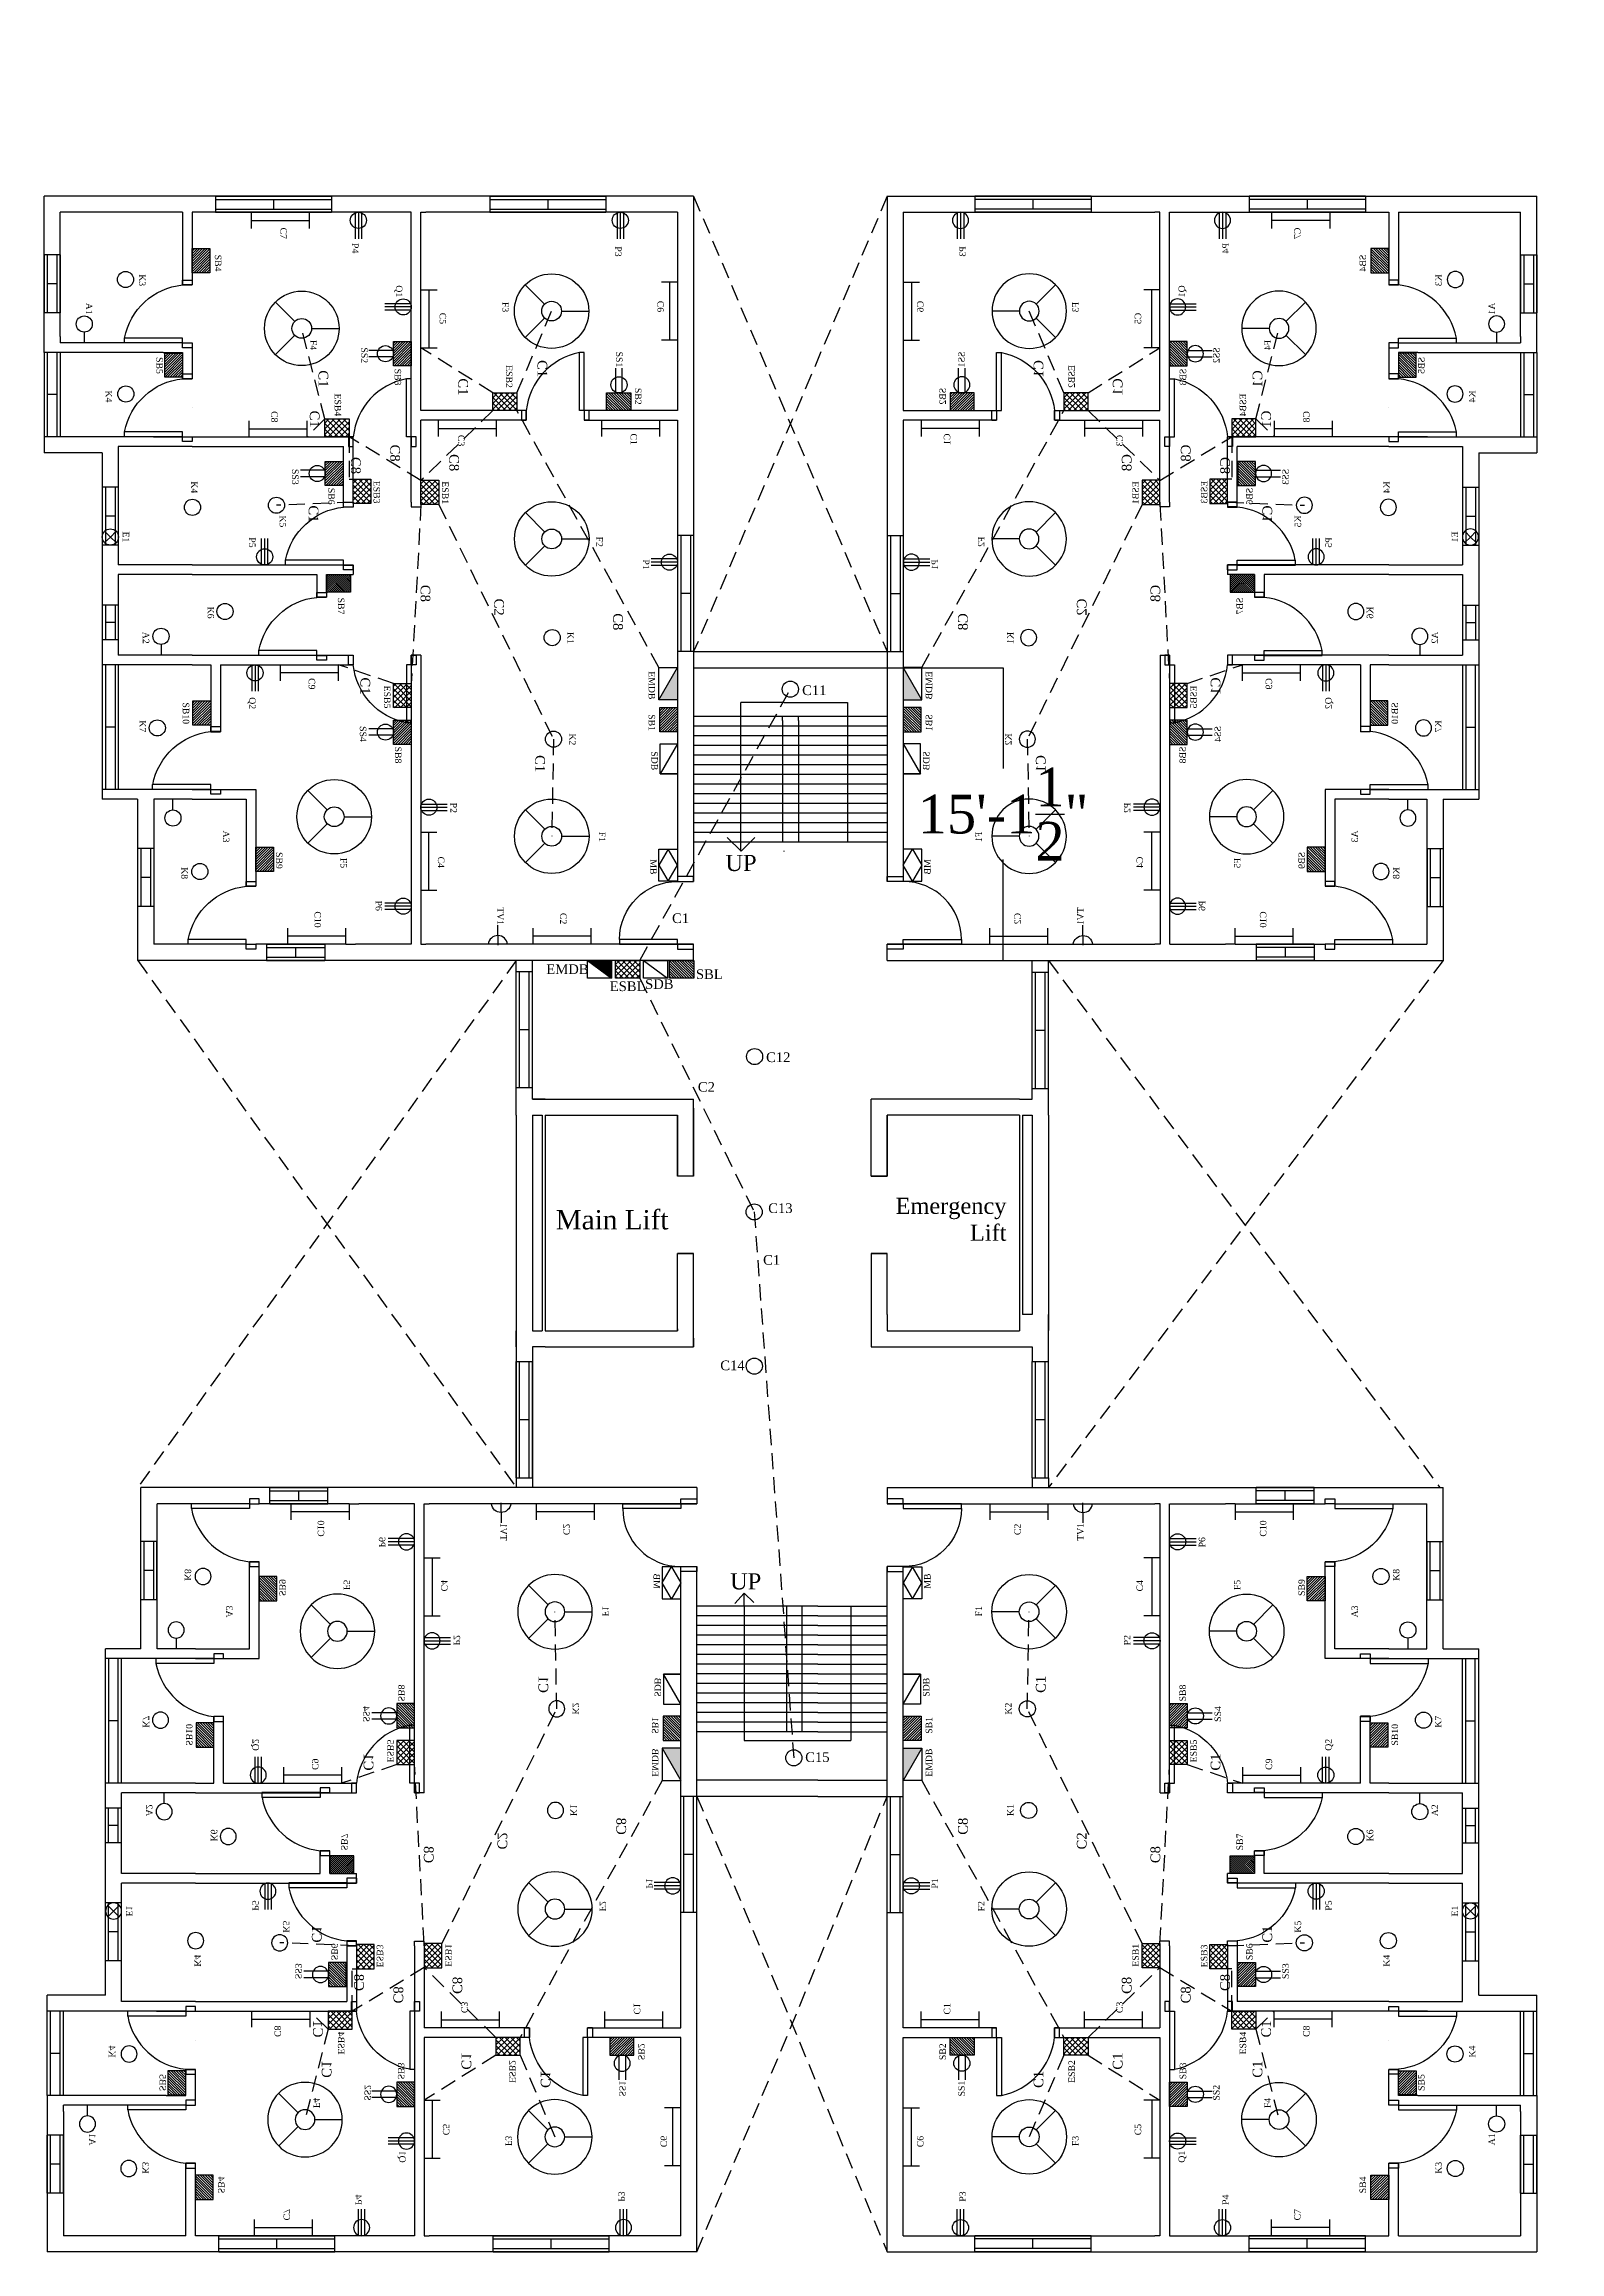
# Model space of a CAD drawing. Header units: inches. Extents: x -1254 to 1617, y -336 to 1179.
# Drawn here: x -1254 to -314, y -221 to 1148 of the extents above; entities that cross this region are included whole.
import ezdxf

# ---------------------------------------------------------------- set-up
doc = ezdxf.new("R2010")
doc.units = ezdxf.units.IN
doc.header["$LTSCALE"] = 40
doc.header["$MEASUREMENT"] = 0
doc.linetypes.add('HIDDEN', pattern=[0.375, 0.25, -0.125])
for name, color, linetype in [('Doors', 210, 'Continuous'), ('Emergency', 10, 'HIDDEN'), ('Entire Floor', 18, 'Continuous'), ('Fittings', 18, 'Continuous'), ('Roof Conductor', 162, 'HIDDEN'), ('Void', 18, 'HIDDEN'), ('Walls', 7, 'Continuous'), ('Windows', 40, 'Continuous')]:
    doc.layers.add(name, color=color, linetype=linetype)
doc.styles.get("Standard").update_dxf_attribs({"font": 'times.ttf', "height": 24})
doc.dimstyles.get("Standard").update_dxf_attribs({"dimtxt": 0.18, "dimasz": 0.18, "dimexe": 0.18, "dimexo": 0.0625, "dimgap": 0.09, "dimtad": 0, "dimtih": 1, "dimtoh": 1, "dimdec": 4, "dimzin": 0, "dimdsep": 46, "dimlunit": 4, "dimtxsty": 'Standard', "dimcen": 0.09, "dimadec": 0, "dimazin": 0, "dimtfac": 1, "dimtdec": 4, "dimtofl": 0, "dimtmove": 0, "dimatfit": 3, "dimfxl": 1, "dimtolj": 1, "dimtzin": 0, "dimarcsym": 0})

# ---------------------------------------------------------------- blocks, each defined once
blk = doc.blocks.new('Ceiling Light')
at = {"layer": 'Fittings'}
blk.add_circle((0, 0), 5, dxfattribs=at)
blk = doc.blocks.new('Large Window')
at = {"layer": 'Windows'}
for p, q in [((0, 10), (72, 10)), ((0, 10), (0, 0)), ((0, 8), (72, 8)), ((0, 2), (72, 2)), ((0, 0), (72, 0)), ((36, 8), (36, 2)), ((72, 10), (72, 0))]:
    blk.add_line(p, q, dxfattribs=at)
blk = doc.blocks.new('Scaled Window')
at = {"layer": 'Windows'}
blk.add_blockref('Large Window', (0, 0), dxfattribs=at)
blk = doc.blocks.new('Door')
at = {"layer": 'Doors'}
for p, q in [((-6, 6), (-6, 42)), ((-3, 42), (-6, 42)), ((-3, 6), (-3, 42)), ((-3, 6), (-6, 6))]:
    blk.add_line(p, q, dxfattribs=at)
for points in [[(-42, 0), (-39, 0), (-39, 6), (-42, 6)], [(-3, 0), (0, 0), (0, 6), (-3, 6)]]:
    blk.add_lwpolyline(points, close=True, dxfattribs=at)
blk.add_arc((1.8, 1.7), 41, 100.959, 174.023, dxfattribs=at)
blk = doc.blocks.new('mirrored door')
at = {"layer": 'Doors', "xscale": -1}
blk.add_blockref('Door', (-42, 0), dxfattribs=at)
blk = doc.blocks.new('Main Door')
at = {"layer": 'Doors'}
for p, q in [((-3, 10), (-3, 46)), ((-3, 46), (0, 46)), ((0, 46), (0, 10)), ((-42, 0), (-42, 10)), ((-42, 10), (-39, 10)), ((-39, 0), (-42, 0)), ((-39, 10), (-39, 0)), ((0, 10), (-3, 10)), ((0, 0), (0, 10)), ((0, 10), (3, 10)), ((3, 0), (0, 0)), ((3, 10), (3, 0))]:
    blk.add_line(p, q, dxfattribs=at)
blk.add_arc((-3, 10), 36, 90, 180, dxfattribs=at)
blk = doc.blocks.new('Fan')
at = {"layer": 'Fittings'}
for p, q in [((0, 6.1), (0, 23.1)), ((-4.3, -4.3), (-16.3, -16.3)), ((4.3, -4.3), (16.3, -16.3))]:
    blk.add_line(p, q, dxfattribs=at)
for radius in [23.1, 6.12]:
    blk.add_circle((0, 0), radius, dxfattribs=at)
blk = doc.blocks.new('Tube Light')
at = {"layer": 'Fittings'}
for p, q in [((0, 0), (-10, 0)), ((-5, 0), (-5, -36)), ((0, -36), (-10, -36))]:
    blk.add_line(p, q, dxfattribs=at)
blk = doc.blocks.new('3 pin socket')
at = {"layer": 'Fittings'}
for p, q in [((-0.4, 2), (-16.4, 2)), ((0, 0), (-16.4, 0)), ((-0.4, -2), (-16.4, -2))]:
    blk.add_line(p, q, dxfattribs=at)
blk.add_circle((-5, 0), 5, dxfattribs=at)
blk = doc.blocks.new('2 pin socket')
at = {"layer": 'Fittings'}
for p, q in [((0.4, 2), (15.4, 2)), ((0.4, -2), (15.4, -2))]:
    blk.add_line(p, q, dxfattribs=at)
blk.add_circle((5, 0), 5, dxfattribs=at)
blk = doc.blocks.new('Wall Light')
at = {"layer": 'Fittings'}
blk.add_line((-6.7, 0), (0, 0), dxfattribs=at)
blk.add_circle((-11.7, 0), 5, dxfattribs=at)
blk = doc.blocks.new('SB New')
at = {"layer": 'Fittings'}
blk.add_lwpolyline([(0, 15), (11, 15), (11, 0), (0, 0)], close=True, dxfattribs=at)
blk = doc.blocks.new('SBB')
at = {"layer": 'Fittings'}
h = blk.add_hatch(dxfattribs=at)
h.set_pattern_fill('ANSI31', color=256, scale=7, style=0)
h.set_pattern_definition([(45, (139.0876, 45.9902), (-0.6187184, 0.6187184), [])])
h.paths.add_polyline_path([(0, 15), (11, 15), (11, 0), (0, 0)])
blk = doc.blocks.new('Switch Board New')
at = {"layer": 'Fittings'}
h = blk.add_hatch(dxfattribs=at)
h.set_pattern_fill('ANSI31', color=256, scale=9, style=0)
h.set_pattern_definition([(45, (175.8461, 25.8349), (-0.795495, 0.795495), [])])
h.paths.add_polyline_path([(0, 15), (11, 15), (11, 0), (0, 0)])
blk.add_blockref('SB New', (0, 0), dxfattribs=at)
blk = doc.blocks.new('Emergency Switch Board')
at = {"layer": 'Fittings'}
h = blk.add_hatch(dxfattribs=at)
h.set_pattern_fill('ANSI37', color=256, scale=20, style=0)
h.set_pattern_definition([(45, (255.487, -103.99), (-1.767767, 1.767767), []), (135, (255.487, -103.99), (-1.767767, -1.767767), [])])
h.paths.add_polyline_path([(0, 15), (11, 15), (11, 0), (0, 0)])
blk.add_lwpolyline([(0, 15), (11, 15), (11, 0), (0, 0)], close=True, dxfattribs=at)
blk = doc.blocks.new('1 Unit')
at = {"layer": 'Fittings'}
blk.add_hatch(color=256, dxfattribs=at).paths.add_polyline_path([(-161.7, -10), (-181.6, -10), (-161.7, -21.5)])
at = {"layer": 'Defpoints'}
for p, q in [((0, 0), (-10, 0)), ((-10, 0), (-10, 0)), ((-335, -64.8), (-335, -10)), ((-464, -169.1), (-464, -166)), ((-341, -169.1), (-464, -169.1)), ((-284.3, -175.1), (-464, -175.1)), ((-341, -166), (-341, -169.1)), ((-335, -166), (-335, -169.1)), ((-284.3, -169.1), (-335, -169.1)), ((-284.3, -175.1), (-281.3, -175.1)), ((-281.3, -175.1), (-281.3, -169.2)), ((-189.3, -172), (-189.3, -172.1)), ((-10, -169.2), (-10, -166)), ((-284.3, -211.1), (-324.8, -211.1)), ((-281.3, -217.1), (-318.8, -217.1)), ((-242.3, -211.1), (-239.3, -211.1)), ((-239.3, -217.1), (-239.3, -211.1)), ((-189.3, -215.7), (-189.3, -211.1)), ((-183.3, -215.7), (-183.3, -211.1)), ((-10, -215.7), (-10, -209.7)), ((-324.8, -329), (-324.8, -311)), ((-377, -329), (-377, -317)), ((-377, -356.8), (-377, -366.8)), ((-377, -366.8), (-377, -392.8)), ((-324.8, -356.8), (-324.8, -366.8)), ((-324.8, -366.8), (-324.8, -392.8)), ((-314.8, -366.8), (-314.8, -392.8)), ((-377, -392.8), (-324.8, -392.8)), ((-314.8, -392.8), (-314.8, -402.8)), ((-377, -402.8), (-387, -402.8)), ((-377, -402.8), (-324.8, -402.8)), ((-324.8, -402.8), (-314.8, -402.8))]:
    blk.add_line(p, q, dxfattribs=at)
at = {"layer": 'Emergency'}
for p, q in [((-181.6, -21.5), (-341, -109.6)), ((-352, -109.6), (-402.7, -88.1)), ((-282.8, -158.1), (-137.2, -86.9)), ((-137.2, -86.9), (-77, -88)), ((-352, -124.6), (-380, -169.1)), ((-341, -124.6), (-297.7, -169.1)), ((-297.7, -169.1), (-324.8, -213.7)), ((-282.8, -169.1), (-171.8, -175.1)), ((-171.8, -186.1), (-183.3, -220.3)), ((-324.8, -213.7), (-298.5, -213.7)), ((-298.5, -213.7), (-298.4, -211.1)), ((-284.3, -211.1), (-282.3, -258.7)), ((-335.8, -228.7), (-392, -243)), ((-335.8, -228.7), (-324.8, -239.9))]:
    blk.add_line(p, q, dxfattribs=at)
at = {"layer": 'Fittings'}
for p, q in [((-161.7, -21.5), (-181.6, -10)), ((-134.4, -10), (-115.8, -20.7)), ((-115.8, -20.7), (-115.8, -10)), ((-59.1, -10), (-69, -15.8)), ((-49.1, -15.8), (-59.1, -10)), ((-69, -15.8), (-59.1, -21.5)), ((-59.1, -21.5), (-49.1, -15.8)), ((-15.5, -121.4), (-21.8, -121.4)), ((-15.5, -121.4), (-9.4, -121.4)), ((-262.6, -361.7), (-266.2, -358.2)), ((-262.6, -361.7), (-266.2, -365.3)), ((-262.6, -361.7), (-259.1, -358.2)), ((-262.6, -361.7), (-259.1, -365.3))]:
    blk.add_line(p, q, dxfattribs=at)
for points in [[(-181.6, -10), (-161.7, -10), (-161.7, -21.5), (-181.6, -21.5)], [(-134.4, -10), (-115.8, -10), (-115.8, -20.7), (-134.4, -20.7)], [(-69, -10), (-49.1, -10), (-49.1, -21.5), (-69, -21.5)], [(-352, -39), (-341, -39), (-341, -54), (-352, -54)]]:
    blk.add_lwpolyline(points, close=True, dxfattribs=at)
blk.add_circle((-262.6, -361.7), 5, dxfattribs=at)
blk.add_arc((-9.4, -121.4), 6.03, 95.5289, 263.9522, dxfattribs=at)
at = {"layer": 'Walls'}
for p, q in [((-474, 0), (-49, 0)), ((-474, 0), (-474, -366.8)), ((-10, -10), (-10, 0)), ((0, 0), (0, -344.8)), ((-464, -10), (-341, -10)), ((-464, -10), (-464, -166)), ((-341, -10), (-341, -67.8)), ((-335, -10), (-49, -10)), ((-49, -10), (-49, 0)), ((-10, -10), (-10, -166)), ((-341, -67.8), (-335, -67.8)), ((-335, -64.8), (-335, -67.8)), ((-341, -103.8), (-341, -166)), ((-341, -103.8), (-335, -103.8)), ((-335, -103.9), (-335, -103.8)), ((-335, -103.9), (-335, -166)), ((-464, -175.1), (-464, -311)), ((-284.3, -169.1), (-281.3, -169.1)), ((-281.3, -169.1), (-281.3, -169.2)), ((-189.3, -169.2), (-10, -169.2)), ((-189.3, -169.2), (-189.3, -172)), ((-189.3, -172.1), (-189.3, -175.1)), ((-189.3, -175.1), (-10, -175.1)), ((-10, -175.2), (-10, -209.7)), ((-324.8, -311), (-324.8, -211.1)), ((-318.8, -311), (-318.8, -217.1)), ((-284.3, -211.1), (-281.3, -211.1)), ((-281.3, -217.1), (-281.3, -211.1)), ((-245.3, -215.7), (-245.3, -211.1)), ((-242.3, -211.1), (-245.3, -211.1)), ((-245.3, -311), (-245.3, -215.7)), ((-239.3, -227.7), (-239.3, -217.1)), ((-189.3, -211.1), (-183.3, -211.1)), ((-189.3, -227.7), (-189.3, -215.7)), ((-183.3, -293.5), (-183.3, -215.7)), ((-10, -215.7), (-10, -271.5)), ((-239.3, -227.7), (-226.4, -227.7)), ((-226.4, -227.7), (-225.2, -227.7)), ((-225.2, -233.7), (-225.2, -227.7)), ((-189.3, -233.7), (-189.3, -227.7)), ((-239.3, -233.7), (-225.2, -233.7)), ((-239.3, -311), (-239.3, -233.7)), ((-189.3, -311), (-189.3, -233.7)), ((-106, -271.5), (-47.5, -271.5)), ((-106, -277.5), (-106, -271.5)), ((-47.5, -271.5), (-46, -271.5)), ((-46, -277.5), (-46, -271.5)), ((-10, -277.5), (-10, -271.5)), ((-106, -293.5), (-106, -277.5)), ((-100, -277.5), (-46, -277.5)), ((-100, -299.5), (-100, -277.5)), ((-10, -277.5), (-10, -334.7)), ((-183.3, -293.5), (-143.2, -293.5)), ((-183.3, -299.5), (-141.8, -299.5)), ((-183.3, -311), (-183.3, -299.5)), ((-143.2, -293.5), (-141.8, -293.5)), ((-141.8, -299.5), (-141.8, -293.5)), ((-106, -299.5), (-106, -293.5)), ((-106, -311), (-106, -299.5)), ((-100, -311), (-100, -299.5)), ((-464, -311), (-419, -311)), ((-464, -311), (-419, -311)), ((-419, -317), (-419, -311)), ((-383, -311), (-377, -311)), ((-383, -317), (-383, -311)), ((-377, -311), (-360.8, -311)), ((-360.8, -317), (-360.8, -311)), ((-342.8, -311), (-342.8, -311)), ((-318.8, -311), (-318.8, -356.8)), ((-245.3, -311), (-245.3, -356.8)), ((-239.3, -311), (-239.3, -356.8)), ((-189.3, -311), (-189.3, -356.8)), ((-183.3, -311), (-183.3, -356.8)), ((-106, -311), (-106, -356.8)), ((-100, -311), (-100, -334.7)), ((-464, -317), (-419, -317)), ((-464, -317), (-419, -317)), ((-464, -317), (-464, -356.8)), ((-383, -317), (-383, -356.8)), ((-377, -317), (-360.8, -317)), ((-377, -329), (-377, -335)), ((-377, -335), (-377, -356.8)), ((-324.8, -335), (-324.8, -329)), ((-324.8, -335), (-324.8, -356.8)), ((-100, -334.7), (-10, -334.7)), ((-100, -344.8), (-10, -344.8)), ((-100, -344.8), (-100, -356.8)), ((-10, -344.8), (0, -344.8)), ((-474, -366.8), (-474, -402.8)), ((-464, -356.8), (-464, -366.8)), ((-464, -366.8), (-464, -392.8)), ((-383, -356.8), (-383, -392.8)), ((-318.8, -356.8), (-245.3, -356.8)), ((-314.8, -366.8), (-100, -366.8)), ((-239.3, -356.8), (-189.3, -356.8)), ((-183.3, -356.8), (-106, -356.8)), ((-100, -356.8), (-100, -366.8)), ((-387, -392.8), (-464, -392.8)), ((-387, -392.8), (-383, -392.8)), ((-387, -402.8), (-474, -402.8))]:
    blk.add_line(p, q, dxfattribs=at)
at = {"layer": 'Windows'}
for p, q in [((-183.3, -356.8), (-183.3, -366.8)), ((-183.3, -356.8), (-106, -356.8)), ((-183.3, -358.8), (-106, -358.8)), ((-183.3, -364.7), (-106, -364.7)), ((-183.3, -366.8), (-106, -366.8)), ((-144.6, -358.8), (-144.6, -364.7)), ((-106, -356.8), (-106, -366.8)), ((-377, -392.8), (-324.8, -392.8)), ((-377, -392.8), (-377, -402.8)), ((-377, -394.8), (-324.8, -394.8)), ((-350.9, -394.8), (-350.9, -400.8)), ((-324.8, -392.8), (-324.8, -402.8)), ((-377, -400.8), (-324.8, -400.8)), ((-377, -402.8), (-324.8, -402.8))]:
    blk.add_line(p, q, dxfattribs=at)
at = {"layer": 'Defpoints', "rotation": 270}
blk.add_blockref('mirrored door', (-189.3, -214.1), dxfattribs=at)
at = {"layer": 'Doors', "xscale": -1, "rotation": 180}
blk.add_blockref('Main Door', (-10, 0), dxfattribs=at)
at = {"layer": 'Doors'}
for name, p, rotation in [('Door', (-335, -64.8), 90), ('Door', (-318.8, -172.1), 90), ('mirrored door', (-284.2, -211.1), 180), ('mirrored door', (-228.2, -227.7), 180), ('mirrored door', (-49, -271.5), 180), ('mirrored door', (-145, -293.5), 180), ('mirrored door', (-422, -311), 180), ('mirrored door', (-363.8, -311), 180)]:
    blk.add_blockref(name, p, dxfattribs=dict(at, rotation=rotation))
at = {"layer": 'Fittings'}
for name, p, rotation in [('Tube Light', (-420.6, -10), 90), ('3 pin socket', (-247, -10), 90), ('Switch Board New', (-156.8, -10), 270), ('Tube Light', (-335, -57.1), 180), ('3 pin socket', (-464, -45.5), 180), ('Switch Board New', (-341, -39), 180), ('2 pin socket', (-352, -46.3), 180), ('Emergency Switch Board', (-341, -109.6), 180), ('Tube Light', (-335, -158.4), 180), ('Tube Light', (-380, -169.1), 270), ('Emergency Switch Board', (-282.8, -169.1), 90), ('3 pin socket', (-95, -169.2), 270), ('Tube Light', (-43.5, -169.2), 270), ('3 pin socket', (-405.3, -175.1), 90), ('Switch Board New', (-383.8, -175.1), 270), ('Emergency Switch Board', (-171.8, -175.1), 270), ('Switch Board New', (-149, -175.1), 270), ('3 pin socket', (-33.6, -175.1), 90), ('2 pin socket', (-376.3, -186.1), 270), ('2 pin socket', (-141.6, -186.1), 270), ('3 pin socket', (-464, -207.9), 180), ('Emergency Switch Board', (-283.4, -211.1), 90), ('Emergency Switch Board', (-324.8, -213.7), 180), ('Switch Board New', (-309.5, -217.4), 270), ('2 pin socket', (-302, -228.4), 270), ('Tube Light', (-464, -274.4), 180), ('Tube Light', (-334.7, -275.9), 180), ('3 pin socket', (-183.3, -272), 180), ('Switch Board New', (-55.2, -271.5), 90), ('Switch Board New', (-426.5, -311), 90), ('Switch Board New', (-160.9, -299.5), 270), ('Switch Board New', (-376.7, -317), 270), ('Wall Light', (-100, -322.9), 180)]:
    blk.add_blockref(name, p, dxfattribs=dict(at, rotation=rotation))
for name, p in [('Fan', (-402.7, -88.1)), ('Fan', (-261.4, -88)), ('Fan', (-77, -88)), ('Tube Light', (-10, -63.6)), ('Ceiling Light', (-137.2, -86.9)), ('Ceiling Light', (-200.2, -87.7)), ('Fan', (-89.1, -222.9)), ('SB New', (-239.3, -227.7)), ('SBB', (-239.3, -227.7)), ('Tube Light', (-10, -215.7)), ('Fan', (-392, -243)), ('Tube Light', (-173.3, -220.3)), ('Ceiling Light', (-282.3, -258.7)), ('3 pin socket', (-245.3, -266)), ('Ceiling Light', (-216.4, -290.6)), ('Ceiling Light', (-55.1, -306.2)), ('Ceiling Light', (-281, -310.8)), ('Wall Light', (-189.3, -330.3)), ('Ceiling Light', (-144.2, -332.6)), ('Ceiling Light', (-422.3, -352.3)), ('Ceiling Light', (-351.3, -352.1)), ('Wall Light', (-383, -377.9))]:
    blk.add_blockref(name, p, dxfattribs=at)
at = {"layer": 'Windows'}
blk.add_blockref('Large Window', (-263.5, -10), dxfattribs=at)
at = {"layer": 'Windows', "rotation": 90}
for p in [(-464, -126.4), (-464, -296.5)]:
    blk.add_blockref('Large Window', p, dxfattribs=at)
at = {"layer": 'Windows', "xscale": 0.5, "rotation": 90}
blk.add_blockref('Scaled Window', (0, -264.8), dxfattribs=at)
at = {"layer": 'Windows'}
for p, xscale in [((-69.5, -344.8), 0.5), ((-293.5, -366.8), 0.5), ((-220.4, -366.8), 0.2999999999999972), ((-437.7, -402.8), 0.5)]:
    blk.add_blockref('Scaled Window', p, dxfattribs=dict(at, xscale=xscale))
at = {"layer": 'Emergency', "char_height": 6, "attachment_point": 1}
for s, insert, width in [('C8', (-215.3, -43.9), 33.437), ('C1', (-372.3, -90.8), 19.17), ('C1', (-127.3, -92.2), 19.17), ('C2', (-224.4, -117.6), 21.254), ('C1', (-361, -139.9), 19.17), ('C8', (-314, -145.5), 33.437), ('C8', (-232.9, -163.3), 33.437), ('C8', (-319.9, -182.1), 33.437), ('C1', (-175.5, -200.6), 19.17), ('C8', (-312.2, -206.5), 33.437), ('C1', (-366, -226.6), 19.17), ('C1', (-341, -232), 19.17), ('C1', (-282.2, -232.7), 19.17)]:
    blk.add_mtext(s, dxfattribs=dict(at, insert=insert, width=width))
at = {"layer": 'Fittings', "char_height": 4}
for s, insert, width, attachment_point in [('C6', (-409.1, -18.5), 24.889, 1), ('EMDB', (-179.3, -23.9), 16.64, 1), ('SB1', (-152.7, -23.9), 15.215, 1), ('SDB', (-129.7, -22.2), 14.967, 1), ('MB', (-62.7, -22.9), 17.063, 1), ('SB2', (-355.1, -32.4), 12.568, 1), ('C1', (-326.8, -35.1), 20.401, 1), ('P1', (-248.7, -27.5), 13.083, 1), ('P3', (-442.9, -44.7), 15.438, 1), ('SS1', (-377.6, -44.1), 17.323, 1), ('F1', (-79.8, -54.7), 17.258, 1), ('     F2', (-270.4, -56.3), 49.235, 1), ('  K1', (-206.7, -74.4), 11.462, 1), ('    K2', (-146.8, -73.1), 46.448, 1), ('C2', (-25.9, -78.8), 10.302, 2), ('F3', (-408.4, -114.7), 16.269, 1), ('ESB2', (-369.2, -112.4), 14.369, 1), ('TV1', (-33, -117.8), 37.795, 1), ('\\PC3', (-325.9, -135.4), 17.903, 1), ('P2', (-97.8, -146.8), 22.129, 1), ('C5', (-401.7, -153.5), 20.023, 1), ('ESB1', (-297.1, -152), 17.033, 1), ('   C4', (-68.9, -154.6), 12.503, 1), ('Q1', (-418.7, -180.6), 14.718, 1), ('SB3', (-367, -181.4), 10.109, 1), ('ESB5', (-170.4, -188), 27.997, 1), ('SB8', (-132.6, -181.2), 16.518, 1), ('SS2', (-380.2, -202.1), 10.563, 1), ('ESB3', (-297.5, -194.5), 17.958, 1), ('SS4', (-145.3, -203), 15.109, 1), ('P6', (-37.1, -193.2), 11.662, 1), ('P4', (-444.9, -207.8), 13.471, 1), ('ESB4', (-351.6, -218.6), 17.543, 1), ('SB7', (-225, -216.6), 11.264, 1), ('F5', (-63.6, -215), 22.648, 1), ('SB6', (-293.1, -222.6), 11.634, 1), ('C10', (-30.4, -231.1), 13.286, 1), ('    F4', (-390.9, -233.8), 20.92, 1), ('SS3', (-304.8, -245), 10.238, 1), ('C9', (-175.1, -234.7), 17.169, 1), ('C7', (-454.5, -252.3), 13.662, 1), ('C8', (-340.7, -257.9), 13.53, 1), ('K5', (-276, -252.7), 10.988, 1), ('SB9', (-67.2, -255), 16.909, 1), ('P5', (-262.4, -271.7), 15.358, 1), ('Q2', (-163.2, -271.6), 15.175, 1), ('SB4', (-437.7, -292.9), 18.319, 1), ('K6', (-219.4, -297.4), 16.354, 1), ('A3', (-80.5, -287.9), 13.064, 1), ('K4', (-297.1, -307.6), 7.911, 1), ('SB10', (-160, -312.8), 12.568, 1), ('K8', (-57.8, -313.6), 24.295, 1), ('   K3', (-430.1, -339.9), 14.878, 1), ('SB5', (-374.2, -329.2), 13.429, 1), ('A2', (-203.8, -337.6), 15.348, 1), ('K7', (-148.9, -339.6), 19.779, 1), ('E1', (-266, -350), 25.088, 1), ('K4', (-353.5, -360.7), 13.286, 1), ('A1', (-407.9, -372.9), 10.115, 1)]:
    blk.add_mtext(s, dxfattribs=dict(at, insert=insert, width=width, attachment_point=attachment_point))
blk = doc.blocks.new('*D57')
at = {"layer": 'Defpoints', "color": 0}
for p in [(974.7, 1119.2), (571.9, 1059.2), (974.7, 1059.2), (-731.6, 761.5), (-731.6, 580), (-659.7, 580)]:
    blk.add_point(p, dxfattribs=at)
at = {"layer": 'Fittings', "color": 0, "lineweight": -2}
for p, q in [((-731.5, 761.5), (-659.5, 761.5)), ((-659.7, 761.3), (-659.7, 699)), ((-659.7, 580.1), (-659.7, 642.5)), ((-731.5, 580), (-659.5, 580))]:
    blk.add_line(p, q, dxfattribs=at)
at = {"layer": 'Fittings', "color": 0}
for points in [[(-659.7, 761.3), (-659.7, 761.3), (-659.7, 761.5)], [(-659.7, 580.1), (-659.7, 580.1), (-659.7, 580)]]:
    blk.add_solid(points, dxfattribs=at)
at = {"layer": 'Roof Conductor', "color": 0, "lineweight": -2}
for p, q in [((571.9, 1059.2), (571.9, 1119.4)), ((572.1, 1119.2), (723.6, 1119.2)), ((974.5, 1119.2), (823, 1119.2)), ((974.7, 1059.2), (974.7, 1119.4))]:
    blk.add_line(p, q, dxfattribs=at)
at = {"layer": 'Roof Conductor', "color": 0}
for points in [[(572.1, 1119.2), (572.1, 1119.1), (571.9, 1119.2)], [(974.5, 1119.2), (974.5, 1119.1), (974.7, 1119.2)]]:
    blk.add_solid(points, dxfattribs=at)
at = {"layer": 'Fittings', "color": 0, "insert": (-659.7, 670.7), "char_height": 24, "attachment_point": 5}
blk.add_mtext('\\A1;15\'-1{\\H1.000000x;\\S1/2;}"', dxfattribs=at)
at = {"layer": 'Roof Conductor', "color": 0, "insert": (773.3, 1119.2), "char_height": 24, "attachment_point": 5}
blk.add_mtext('\\A1;33\'-6{\\H1.000000x;\\S3/4;}"', dxfattribs=at)

msp = doc.modelspace()

# ---------------------------------------------------------------- hatches: boundary and pattern name
at = {"layer": 'Fittings'}
msp.add_hatch(color=256, dxfattribs=at).paths.add_polyline_path([(-902.53497, 579.96034), (-917.50478, 579.96034), (-902.53497, 568.93163)])

# ---------------------------------------------------------------- linework, layer by layer
at = {"layer": 'Emergency'}
for p, q in [((-885.00211, 579.9328), (-791.64098, 748.15108)), ((-885.00211, 568.90409), (-814.05806, 423.96692)), ((-814.05806, 423.96692), (-789.5117, 85.3542))]:
    msp.add_line(p, q, dxfattribs=at)
at = {"layer": 'Entire Floor'}
for p, q in [((-776.58764, 771.47524), (-731.58764, 771.47524)), ((-776.58764, 761.47524), (-731.58764, 761.47524)), ((-822.27041, 647.72621), (-822.27041, 739.98117)), ((-795.4052, 739.98117), (-756.2093, 739.98117)), ((-756.2093, 739.98117), (-756.2093, 653.47524)), ((-796.58764, 728.81041), (-796.58764, 731.47524)), ((-796.58764, 728.81041), (-796.58764, 653.47524)), ((-786.58764, 728.81041), (-786.58764, 731.47524)), ((-786.58764, 728.81041), (-786.58764, 653.47524)), ((-776.58764, 731.47524), (-731.58764, 731.47524)), ((-776.58764, 725.47524), (-731.58764, 725.47524)), ((-776.58764, 719.47524), (-731.58764, 719.47524)), ((-776.58764, 713.47524), (-731.58764, 713.47524)), ((-776.58764, 707.47524), (-731.58764, 707.47524)), ((-776.58764, 701.47524), (-731.58764, 701.47524)), ((-776.58764, 695.47524), (-731.58764, 695.47524)), ((-776.58764, 689.47524), (-731.58764, 689.47524)), ((-776.58764, 683.47524), (-731.58764, 683.47524)), ((-776.58764, 683.47524), (-731.58764, 683.47524)), ((-776.58764, 677.47524), (-731.58764, 677.47524)), ((-776.58764, 671.47524), (-731.58764, 671.47524)), ((-776.58764, 665.47524), (-731.58764, 665.47524)), ((-776.58764, 659.47524), (-731.58764, 659.47524)), ((-776.58764, 653.47524), (-731.58764, 653.47524)), ((-961.58754, 493.91479), (-961.58754, 579.96034)), ((-951.58754, 493.91479), (-951.58754, 579.96034)), ((-641.58765, 572.60685), (-641.58765, 579.96034)), ((-631.58765, 572.60685), (-631.58765, 579.96034)), ((-961.58754, 483.91479), (-961.58754, 493.91479)), ((-951.58754, 493.91479), (-943.58754, 493.91479)), ((-943.58754, 493.91479), (-861.58754, 493.91479)), ((-861.58754, 493.91479), (-851.58754, 493.91479)), ((-851.58754, 488.21034), (-851.58754, 493.91479)), ((-741.58765, 446.16479), (-741.58765, 493.91479)), ((-731.58765, 493.91479), (-741.58765, 493.91479)), ((-649.58765, 493.91479), (-731.58765, 493.91479)), ((-649.58765, 493.91479), (-641.58765, 493.91479)), ((-641.58765, 493.91479), (-641.58765, 500.60685)), ((-631.58765, 493.91479), (-631.58765, 500.60685)), ((-631.58765, 483.91479), (-631.58765, 493.91479)), ((-961.58754, 483.91479), (-961.58754, 350.204)), ((-951.58754, 483.91479), (-951.58754, 350.204)), ((-951.58754, 483.91479), (-945.58754, 483.91479)), ((-945.58754, 483.91479), (-945.58754, 350.204)), ((-943.58754, 483.91479), (-943.58754, 350.204)), ((-943.58754, 483.91479), (-861.58754, 483.91479)), ((-861.58754, 483.91479), (-861.58754, 446.16479)), ((-851.58754, 488.21034), (-851.58754, 483.91479)), ((-851.58754, 483.91479), (-851.58754, 446.16479)), ((-649.58765, 483.91479), (-731.58765, 483.91479)), ((-731.58765, 483.91479), (-731.58765, 446.16479)), ((-649.58765, 483.91479), (-649.58765, 360.41479)), ((-647.58765, 483.91479), (-647.58765, 360.41479)), ((-647.58765, 483.91479), (-641.58765, 483.91479)), ((-641.58765, 483.91479), (-641.58765, 360.41479)), ((-631.58765, 483.91479), (-631.58765, 360.41479)), ((-851.58754, 446.16479), (-861.58754, 446.16479)), ((-741.58765, 446.16479), (-731.58765, 446.16479)), ((-861.58754, 390.46034), (-861.58754, 398.16479)), ((-861.58754, 398.16479), (-851.58754, 398.16479)), ((-851.58754, 345.60494), (-851.58754, 398.16479)), ((-741.58765, 398.16479), (-741.58765, 350.41479)), ((-741.58765, 398.16479), (-731.58765, 398.16479)), ((-731.58765, 360.41479), (-731.58765, 398.16479)), ((-861.58754, 350.204), (-861.58754, 390.46034)), ((-731.58765, 360.41479), (-731.58765, 350.204)), ((-649.58765, 360.41479), (-649.58765, 350.204)), ((-641.58765, 360.41479), (-647.58765, 360.41479)), ((-631.58765, 350.41479), (-631.58765, 360.41479)), ((-961.58754, 340.204), (-961.58754, 350.204)), ((-951.58754, 350.204), (-945.58754, 350.204)), ((-943.58754, 350.204), (-861.58754, 350.204)), ((-851.58754, 340.204), (-851.58754, 345.60494)), ((-741.58765, 350.41479), (-741.58765, 340.204)), ((-731.58765, 350.204), (-649.58765, 350.204)), ((-631.58765, 331.128), (-631.58765, 350.41479)), ((-961.58754, 340.204), (-961.58754, 252.96034)), ((-951.58754, 340.204), (-951.58754, 252.96034)), ((-943.58754, 340.204), (-951.58754, 340.204)), ((-943.58754, 340.204), (-861.58754, 340.204)), ((-861.58754, 340.204), (-851.58754, 340.204)), ((-741.58765, 340.204), (-641.58765, 340.204)), ((-641.58765, 340.204), (-641.58765, 331.128)), ((-641.58765, 259.128), (-641.58765, 252.96034)), ((-631.58765, 259.128), (-631.58765, 252.96034)), ((-820.2217, 179.44543), (-820.2217, 187.41701)), ((-820.2217, 179.44543), (-820.2217, 96.14026)), ((-793.95509, 179.44543), (-793.95509, 101.44543)), ((-784.58765, 179.44543), (-784.58765, 101.44543)), ((-774.58765, 179.44543), (-731.58765, 179.44543)), ((-754.20931, 179.44543), (-754.20931, 101.44543)), ((-774.58765, 173.44543), (-731.58765, 173.44543)), ((-774.58765, 167.44543), (-731.58765, 167.44543)), ((-774.58765, 161.44543), (-731.58765, 161.44543)), ((-774.58765, 155.44543), (-731.58765, 155.44543)), ((-774.58765, 149.44543), (-731.58765, 149.44543)), ((-774.58765, 143.44543), (-731.58765, 143.44543)), ((-774.58765, 137.44543), (-731.58765, 137.44543)), ((-774.58765, 131.44543), (-731.58765, 131.44543)), ((-774.58765, 125.44543), (-731.58765, 125.44543)), ((-774.58765, 119.44543), (-731.58765, 119.44543)), ((-774.58765, 113.44543), (-731.58765, 113.44543)), ((-820.2217, 96.14026), (-754.20931, 96.14026)), ((-774.58765, 107.44543), (-731.58765, 107.44543)), ((-774.58765, 101.44543), (-731.58765, 101.44543)), ((-754.20931, 101.44543), (-754.20931, 96.14026)), ((-774.58765, 71.44543), (-731.58765, 71.44543)), ((-774.58765, 61.44543), (-731.58765, 61.44543))]:
    msp.add_line(p, q, dxfattribs=at)
at = {"layer": 'Fittings'}
for p, q in [((-851.58754, 771.47524), (-776.58764, 771.47524)), ((-851.58754, 761.47524), (-776.58764, 761.47524)), ((-795.4052, 739.98117), (-822.27041, 739.98117)), ((-851.58754, 731.47524), (-776.58764, 731.47524)), ((-851.58754, 725.47524), (-776.58764, 725.47524)), ((-851.58754, 719.47524), (-776.58764, 719.47524)), ((-851.58754, 713.47524), (-776.58764, 713.47524)), ((-851.58754, 707.47524), (-776.58765, 707.47524)), ((-851.58754, 701.47524), (-776.58765, 701.47524)), ((-851.58755, 689.47524), (-776.58765, 689.47524)), ((-851.58754, 695.47524), (-776.58765, 695.47524)), ((-851.58755, 683.47524), (-776.58765, 683.47524)), ((-851.58755, 677.47524), (-776.58765, 677.47524)), ((-851.58755, 671.47524), (-776.58765, 671.47524)), ((-851.58755, 665.47524), (-776.58765, 665.47524)), ((-851.58755, 659.47524), (-776.58765, 659.47524)), ((-851.58755, 653.47524), (-776.58765, 653.47524)), ((-822.22373, 647.67952), (-830.70901, 656.1648)), ((-822.22169, 647.67952), (-813.74383, 656.17221)), ((-795.37691, 647.53417), (-795.4052, 647.82488)), ((-917.50478, 579.96034), (-902.53497, 568.93163)), ((-882.68826, 579.9328), (-867.71845, 568.90409)), ((-961.58754, 483.91479), (-961.58754, 493.91479)), ((-943.58754, 493.91479), (-951.58754, 493.91479)), ((-649.58765, 493.91479), (-641.58765, 493.91479)), ((-631.58765, 483.91479), (-631.58765, 493.91479)), ((-861.58754, 446.16479), (-861.58754, 483.91479)), ((-861.58754, 446.16479), (-861.58754, 483.91479)), ((-851.58754, 446.16479), (-851.58754, 488.21034)), ((-731.58765, 446.16479), (-731.58765, 483.91479)), ((-851.58754, 446.16479), (-861.58754, 446.16479)), ((-731.58765, 446.16479), (-741.58765, 446.16479)), ((-861.58754, 351.41479), (-861.58754, 398.16479)), ((-851.58754, 398.16479), (-861.58754, 398.16479)), ((-731.58765, 398.16479), (-741.58765, 398.16479)), ((-731.58765, 360.41479), (-731.58765, 398.16479)), ((-631.58765, 360.41479), (-631.58765, 350.41479)), ((-961.58754, 350.204), (-961.58754, 340.204)), ((-861.58754, 351.41479), (-861.58754, 350.204)), ((-851.58754, 345.60494), (-851.58754, 340.204)), ((-943.58754, 340.204), (-951.58754, 340.204)), ((-774.58765, 179.44543), (-849.58754, 179.44543)), ((-820.2217, 187.41701), (-826.11337, 181.00784)), ((-820.2217, 187.41701), (-814.26998, 181.79666)), ((-774.58765, 173.44543), (-849.58754, 173.44543)), ((-774.58765, 167.44543), (-849.58754, 167.44543)), ((-774.58765, 161.44543), (-849.58754, 161.44543)), ((-774.58765, 155.44543), (-849.58754, 155.44543)), ((-774.58765, 149.44543), (-849.58754, 149.44543)), ((-774.58765, 143.44543), (-849.58754, 143.44543)), ((-774.58765, 137.44543), (-849.58754, 137.44543)), ((-774.58765, 131.44543), (-849.58754, 131.44543)), ((-774.58765, 125.44543), (-849.58754, 125.44543)), ((-774.58765, 119.44543), (-849.58754, 119.44543)), ((-774.58765, 113.44543), (-849.58754, 113.44543)), ((-774.58765, 107.44543), (-849.58754, 107.44543)), ((-774.58765, 101.44543), (-849.58754, 101.44543)), ((-774.58765, 71.44543), (-849.58754, 71.44543)), ((-774.58765, 61.44543), (-849.58754, 61.44543))]:
    msp.add_line(p, q, dxfattribs=at)
for points in [[(-917.50478, 579.96034), (-902.53497, 579.96034), (-902.53497, 568.93163), (-917.50478, 568.93163)], [(-882.68826, 579.9328), (-867.71845, 579.9328), (-867.71845, 568.90409), (-882.68826, 568.90409)]]:
    msp.add_lwpolyline(points, close=True, dxfattribs=at)
at = {"layer": 'Void'}
for p, q in [((-851.58754, 1053.96034), (-731.58764, 771.47524)), ((-731.58764, 1053.96034), (-851.58754, 771.47524)), ((-1196.33754, 579.96034), (-961.58754, 252.96034)), ((-961.58754, 579.96034), (-1196.33754, 252.96034)), ((-631.58765, 579.96034), (-388.83764, 252.96034)), ((-386.83764, 579.96034), (-631.58765, 252.96034)), ((-849.58754, -221.03966), (-731.58765, 61.44543)), ((-849.58754, 61.44543), (-731.58765, -221.03966))]:
    msp.add_line(p, q, dxfattribs=at)

# ---------------------------------------------------------------- block references
at = {"layer": 'Defpoints'}
for p, rotation in [((-851.58754, 579.96034), 270), ((-731.58764, 252.96034), 90)]:
    msp.add_blockref('1 Unit', p, dxfattribs=dict(at, rotation=rotation))
at = {"layer": 'Defpoints', "xscale": -1}
for p, rotation in [((-731.58764, 579.96034), 90), ((-849.58754, 252.96034), 270)]:
    msp.add_blockref('1 Unit', p, dxfattribs=dict(at, rotation=rotation))
at = {"layer": 'Fittings'}
for p in [(-791.64098, 748.15108), (-813.81649, 520.3077), (-814.05806, 423.96692), (-813.9845, 328.31428), (-789.5117, 85.3542)]:
    msp.add_blockref('Ceiling Light', p, dxfattribs=at)
for name, p, rotation in [('Emergency Switch Board', (-885.00211, 568.90409), 90), ('Switch Board New', (-866.55735, 579.96034), 270)]:
    msp.add_blockref(name, p, dxfattribs=dict(at, rotation=rotation))
at = {"layer": 'Windows', "rotation": 90}
for p in [(-951.58754, 501.10849), (-631.58765, 500.60685), (-951.58755, 259.128), (-631.58765, 259.128)]:
    msp.add_blockref('Large Window', p, dxfattribs=at)

# ---------------------------------------------------------------- texts
at = {"layer": 'Emergency', "char_height": 6, "width": 46.8701939, "attachment_point": 1}
for s, insert in [('C1', (-864.98974, 609.13192)), ('C2', (-848.98988, 504.50875)), ('C1', (-808.53652, 397.1802))]:
    msp.add_mtext(s, dxfattribs=dict(at, insert=insert))
at = {"layer": 'Entire Floor'}
for s, insert, char_height, width, attachment_point in [('Main Lift', (-937.15118, 425.11878), 12, 100.7161134, 1), ('Emergency\\P      Lift', (-657.62889, 432.72474), 10, 87.287299, 3)]:
    msp.add_mtext(s, dxfattribs=dict(at, insert=insert, char_height=char_height, width=width, attachment_point=attachment_point))
at = {"layer": 'Fittings', "attachment_point": 1}
for s, insert, char_height, width in [('C11', (-784.31671, 750.53632), 6, 24.479544), ('UP', (-831.8749, 645.40232), 10, 34.5405801), ('EMDB', (-942.95518, 577.51885), 6, 31.1412694), ('ESBL', (-903.60982, 566.92357), 6, 33.9818321), ('SDB', (-881.71178, 568.31875), 6, 37.7429435), ('SBL', (-850.17555, 574.41577), 6, 42.4732395), ('C12', (-806.67443, 522.90845), 6, 24.479544), ('C13', (-805.35451, 429.28178), 6, 24.479544), ('C14', (-835.07452, 331.77338), 6, 24.479544), ('UP', (-828.97553, 199.84094), 10, 34.5405801), ('C15', (-782.41578, 88.77993), 6, 24.479544)]:
    msp.add_mtext(s, dxfattribs=dict(at, insert=insert, char_height=char_height, width=width))

# ---------------------------------------------------------------- dimensions: what is measured, and where the dimension line sits
at = {"layer": 'Fittings'}
dim = msp.add_linear_dim(base=(-659.70599, 579.96034), p1=(-731.58764, 761.47524), p2=(-731.58764, 579.96034), angle=90, dimstyle='Standard', dxfattribs=at)
dim.commit()
dim.dimension.update_dxf_attribs({"geometry": '*D57', "text_midpoint": (-659.70599, 670.71779)})

doc.saveas('drawing.dxf')
